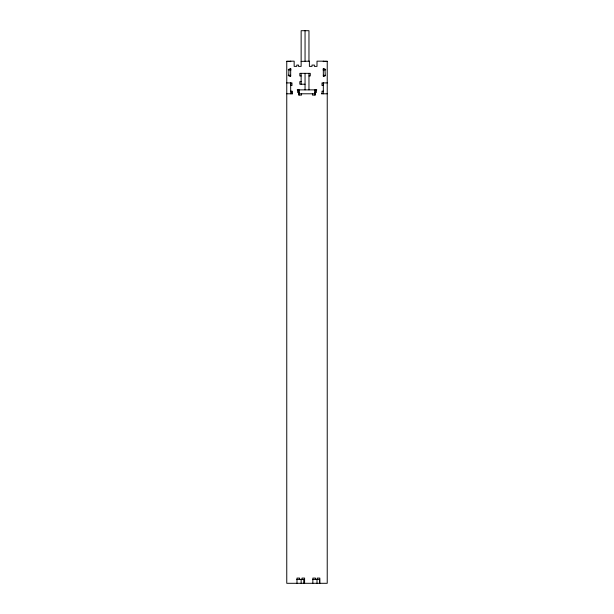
<?xml version="1.0" encoding="UTF-8"?>
<svg xmlns="http://www.w3.org/2000/svg" width="614" height="614" viewBox="0 0 614 614"><rect width="100%" height="100%" fill="white"/><g stroke="black" fill="none" stroke-linecap="round" stroke-linejoin="round"><path stroke-width="0.92" d="M298.949 95.101L298.949 89.874L298.949 95.101L301.558 95.101L301.558 93.788M315.051 95.101L315.051 89.874L315.051 95.101L312.442 95.101L312.442 93.788M323.309 69.697L323.601 69.113A1.121 1.121 0 0 1 324.89 69.067M286.761 61.53L290.675 61.53M323.325 61.53L327.239 61.53M288.227 69.858L290.675 69.858M323.325 69.858L325.773 69.858M288.227 75.299L290.675 75.299A0.982 0.982 0 0 1 289.693 76.282A0.982 0.982 0 0 1 288.718 75.299L289.01 69.113A1.121 1.121 0 0 1 290.299 69.067L290.675 69.697M301.136 75.952L299.832 75.952L299.832 73.342L310.27 73.342L310.27 75.952L308.965 75.952M301.136 81.608L299.832 81.608L299.832 84.218L305.051 84.218M286.761 82.913L291.98 82.913L291.98 85.523L290.675 85.523M327.239 82.913L322.005 82.913L322.005 85.523L323.309 85.523M297.207 89.874L316.793 89.874M290.675 91.179L292.018 91.179L292.018 93.788M323.348 91.179L322.005 91.179L322.043 93.788M298.972 92.484L297.644 92.484L297.644 89.874M315.051 92.484L316.371 92.484L316.356 89.874M286.761 93.788L292.571 93.788M298.949 93.788L315.051 93.788M321.429 93.788L327.239 93.788M296.762 579.386L303.746 579.386L303.746 583.3M312.795 579.386L319.61 579.386L319.61 583.3M324.898 69.052L325.282 75.299L323.325 75.299A0.982 0.982 0 0 0 324.284 76.282A0.982 0.982 0 0 0 325.267 75.299M301.136 61.4L309.387 61.162L309.387 66.381L311.996 66.381L311.996 65.076L314.391 65.076L314.391 66.381L317.001 66.381L317.001 61.162L327.239 61.162L327.224 583.3L286.761 583.3L286.761 61.162L294.152 61.162L294.152 66.381L296.762 66.381L296.762 65.076L298.527 65.076L298.527 66.381L301.136 66.381L301.136 30.7L308.965 30.7L308.965 61.162M323.348 68.661L323.348 70.541M323.348 82.736L323.348 85.553M323.325 61.162L323.325 61.684M323.325 68.392L323.325 76.443M323.325 82.913L323.325 93.788M319.825 583.3L319.825 578.081L317.215 578.081L317.215 579.386M317.001 579.386L317.001 583.3M315.458 579.386L315.458 578.081L312.848 578.081L312.848 583.3M308.965 73.342L308.965 89.874M305.051 30.7L305.051 61.162M305.051 73.342L305.051 89.874M304.598 583.3L304.598 578.081L301.988 578.081L301.988 579.386M301.136 73.342L301.136 84.218M301.136 579.386L301.136 583.3M299.594 579.386L299.594 578.081L296.984 578.081L296.984 583.3M291.98 91.179L291.98 93.788M290.714 68.661L290.714 70.541M290.714 82.736L290.714 85.553M290.675 61.162L290.675 61.684M290.675 68.392L290.675 76.443M290.675 82.913L290.683 93.788"/></g></svg>
